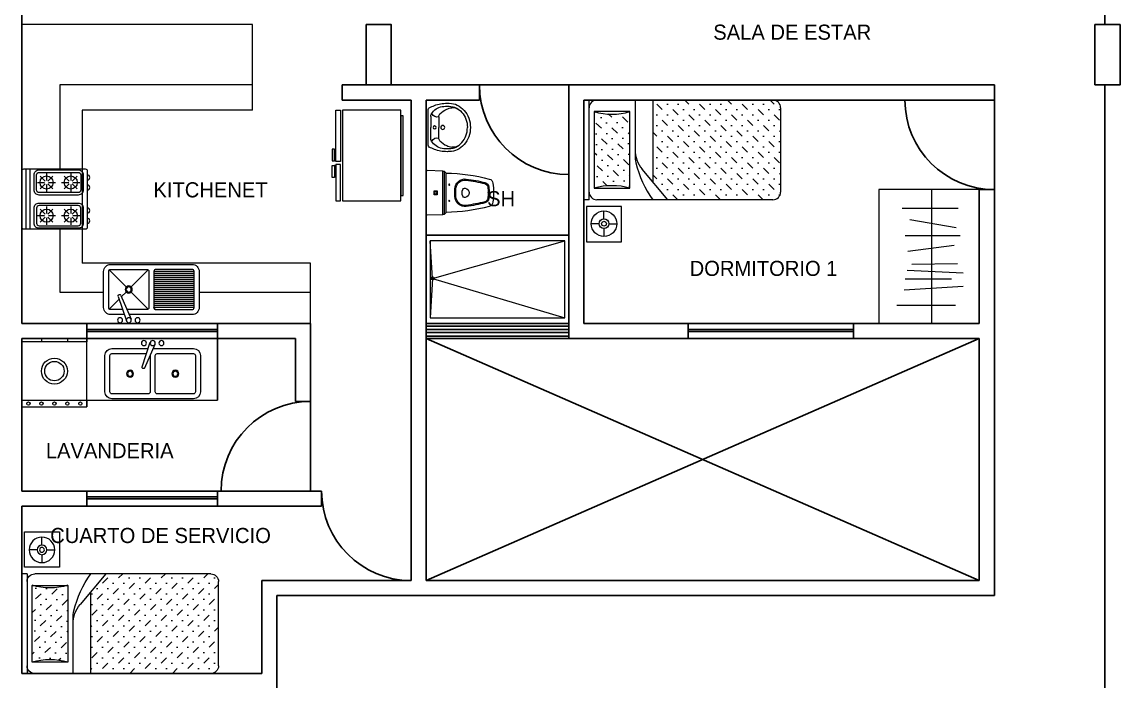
# Model space of a CAD drawing. Header units: metres. Extents: x -525 to 413, y -37 to 272.
# Drawn here: x 94.08 to 105.01, y 49.04 to 55.6 of the extents above; entities that cross this region are included whole.
import ezdxf

# ---------------------------------------------------------------- set-up
doc = ezdxf.new("R2010")
doc.units = ezdxf.units.M
doc.header["$MEASUREMENT"] = 0
doc.layers.get('0').update_dxf_attribs({"color": 254})
for name, color, linetype in [('arboles', 254, 'Continuous'), ('NOFIJO', 254, 'Continuous'), ('PUERTAS', 254, 'Continuous')]:
    doc.layers.add(name, color=color, linetype=linetype)
doc.layers.add('muebles', color=254, linetype='Continuous', lineweight=5)
doc.layers.add('ventanas', color=254, linetype='Continuous', lineweight=30)
doc.styles.get("Standard").update_dxf_attribs({"font": 'HTOWERT.TTF', "height": 0.08})

# ---------------------------------------------------------------- blocks, each defined once
blk = doc.blocks.new('Estufa-p04')
for p, q in [((0.09, 0.3), (0.09, -0.3)), ((0.13, 0.3), (0.13, -0.3)), ((0.231, 0.229), (0.281, 0.179)), ((0.295, 0.255), (0.295, 0.185)), ((0.309, 0.179), (0.359, 0.229)), ((0.471, 0.229), (0.521, 0.179)), ((0.535, 0.255), (0.535, 0.185)), ((0.549, 0.179), (0.599, 0.229)), ((0.205, 0.165), (0.275, 0.165)), ((0.231, 0.101), (0.281, 0.151)), ((0.295, 0.145), (0.295, 0.075)), ((0.309, 0.151), (0.359, 0.101)), ((0.315, 0.165), (0.385, 0.165)), ((0.445, 0.165), (0.515, 0.165)), ((0.471, 0.101), (0.521, 0.151)), ((0.535, 0.145), (0.535, 0.075)), ((0.549, 0.151), (0.599, 0.101)), ((0.555, 0.165), (0.625, 0.165)), ((0.231, -0.101), (0.281, -0.151)), ((0.295, -0.075), (0.295, -0.145)), ((0.309, -0.151), (0.359, -0.101)), ((0.471, -0.101), (0.521, -0.151)), ((0.535, -0.075), (0.535, -0.145)), ((0.549, -0.151), (0.599, -0.101)), ((0.205, -0.165), (0.275, -0.165)), ((0.231, -0.229), (0.281, -0.179)), ((0.295, -0.185), (0.295, -0.255)), ((0.309, -0.179), (0.359, -0.229)), ((0.315, -0.165), (0.385, -0.165)), ((0.445, -0.165), (0.515, -0.165)), ((0.471, -0.229), (0.521, -0.179)), ((0.535, -0.185), (0.535, -0.255)), ((0.549, -0.179), (0.599, -0.229)), ((0.555, -0.165), (0.625, -0.165))]:
    blk.add_line(p, q)
for points in [[(0.7, 0.28), (0.7, -0.28, -0.414214), (0.68, -0.3), (0.07, -0.3, -0.414214), (0.05, -0.28), (0.05, 0.28, -0.414214), (0.07, 0.3), (0.68, 0.3, -0.414214)], [(0.66, 0.24), (0.66, 0.09, -0.414214), (0.61, 0.04), (0.22, 0.04, -0.414214), (0.17, 0.09), (0.17, 0.24, -0.414214), (0.22, 0.29), (0.61, 0.29, -0.414214)], [(0.635, 0.24), (0.635, 0.09, -0.414214), (0.61, 0.065), (0.22, 0.065, -0.414214), (0.195, 0.09), (0.195, 0.24, -0.414214), (0.22, 0.265), (0.61, 0.265, -0.414214)], [(0.66, -0.09), (0.66, -0.24, -0.414214), (0.61, -0.29), (0.22, -0.29, -0.414214), (0.17, -0.24), (0.17, -0.09, -0.414214), (0.22, -0.04), (0.61, -0.04, -0.414214)], [(0.635, -0.24), (0.635, -0.09, 0.414214), (0.61, -0.065), (0.22, -0.065, 0.414214), (0.195, -0.09), (0.195, -0.24, 0.414214), (0.22, -0.265), (0.61, -0.265, 0.414214)]]:
    blk.add_lwpolyline(points, format="xyb", close=True)
for centre in [(0.295, 0.165), (0.535, 0.165), (0.295, -0.165), (0.535, -0.165)]:
    blk.add_circle(centre, 0.065)
for centre in [(0.7, 0.215), (0.7, 0.115), (0.7, -0.115), (0.7, -0.215)]:
    blk.add_arc(centre, 0.025, 270, 90)
blk = doc.blocks.new('fr')
for p, q in [((3287.007, 1591.175), (3287.007, 1590.775)), ((3287.027, 1591.175), (3287.027, 1590.775)), ((3287.047, 1591.175), (3287.047, 1590.775)), ((3287.067, 1591.175), (3287.067, 1590.775)), ((3287.087, 1591.175), (3287.087, 1590.775)), ((3287.107, 1591.175), (3287.107, 1590.775)), ((3287.127, 1591.175), (3287.127, 1590.775)), ((3287.147, 1591.175), (3287.147, 1590.775)), ((3287.167, 1591.175), (3287.167, 1590.775)), ((3287.187, 1591.175), (3287.187, 1590.775)), ((3287.207, 1591.175), (3287.207, 1590.775)), ((3287.227, 1591.175), (3287.227, 1590.775)), ((3287.247, 1591.175), (3287.247, 1590.775)), ((3287.267, 1591.175), (3287.267, 1590.775)), ((3287.287, 1591.175), (3287.287, 1590.775)), ((3287.307, 1591.175), (3287.307, 1590.775)), ((3287.327, 1591.175), (3287.327, 1590.775)), ((3287.347, 1591.175), (3287.347, 1590.775)), ((3287.367, 1591.175), (3287.367, 1590.775)), ((3287.119, 1590.419), (3286.874, 1590.501)), ((3287.129, 1590.446), (3286.892, 1590.548))]:
    blk.add_line(p, q)
for points in [[(3287.007, 1591.225, 0.414214), (3286.937, 1591.155), (3286.937, 1590.529)], [(3286.937, 1590.48), (3286.937, 1590.345, 0.414214), (3287.007, 1590.275), (3287.367, 1590.275, 0.414214), (3287.437, 1590.345), (3287.437, 1591.155, 0.414214), (3287.367, 1591.225), (3287.007, 1591.225)], [(3287.367, 1590.725), (3287.007, 1590.725, 0.414214), (3286.987, 1590.705), (3286.987, 1590.509, 0.414214)], [(3286.987, 1590.465), (3286.987, 1590.345, 0.414214), (3287.007, 1590.325), (3287.367, 1590.325, 0.414214), (3287.387, 1590.345), (3287.387, 1590.705, 0.414214), (3287.367, 1590.725)]]:
    blk.add_lwpolyline(points, format="xyb")
blk.add_lwpolyline([(3287.367, 1590.775), (3287.007, 1590.775, -0.414214), (3286.987, 1590.795), (3286.987, 1591.155, -0.414214), (3287.007, 1591.175), (3287.367, 1591.175, -0.414214), (3287.387, 1591.155), (3287.387, 1590.795, -0.414214)], format="xyb", close=True)
for points in [[(3286.993, 1590.719), (3287.162, 1590.55)], [(3287.381, 1590.719), (3287.212, 1590.55)], [(3287.162, 1590.5), (3287.116, 1590.454)], [(3287.212, 1590.5), (3287.381, 1590.331)], [(3287.092, 1590.43), (3286.993, 1590.331)]]:
    blk.add_lwpolyline(points)
for centre, radius in [((3286.882, 1590.613), 0.025), ((3286.882, 1590.525), 0.025), ((3286.882, 1590.438), 0.025), ((3287.187, 1590.525), 0.035), ((3287.187, 1590.525), 0.025)]:
    blk.add_circle(centre, radius)
for centre, radius, start, end in [((3287.007, 1590.795), 0.02, 180, 270), ((3287.007, 1590.795), 0.02, 180, 270), ((3287.124, 1590.433), 0.0147, 251.3579, 66.779)]:
    blk.add_arc(centre, radius, start, end)
blk = doc.blocks.new('ww')
at = {"layer": 'muebles', "ltscale": 4}
for p, q in [((1737.93, 1442.994), (1737.93, 1442.982)), ((1737.975, 1442.994), (1737.975, 1442.982))]:
    blk.add_line(p, q, dxfattribs=at)
at = {"layer": 'muebles'}
blk.add_lwpolyline([(1737.58, 1443.642), (1738.48, 1443.642), (1738.48, 1443.059), (1737.58, 1443.059)], close=True, dxfattribs=at)
at = {"layer": 'muebles', "ltscale": 4}
for points in [[(1737.633, 1443.665), (1738.425, 1443.665), (1738.425, 1443.642), (1737.633, 1443.642)], [(1737.58, 1443.042), (1737.94, 1443.042), (1737.94, 1442.994), (1737.58, 1442.994)], [(1737.93, 1442.982), (1737.812, 1442.982), (1737.812, 1442.959), (1737.93, 1442.959)], [(1738.48, 1443.042), (1737.968, 1443.042), (1737.968, 1442.994), (1738.48, 1442.994)], [(1737.975, 1442.982), (1738.093, 1442.982), (1738.093, 1442.959), (1737.975, 1442.959)]]:
    blk.add_lwpolyline(points, close=True, dxfattribs=at)
blk = doc.blocks.new('CAMA190X100CM-1MESITA')
at = {"layer": 'muebles'}
h = blk.add_hatch(dxfattribs=at)
h.set_pattern_fill('MUDST', color=256, scale=0.3, angle=406.5404, style=0)
h.set_pattern_definition([(46.54041, (-83.744445, -2.07426), (0.048736945, 0.16046716), [0.075, -0.075, 0, -0.075, 0, -0.075])])
h.paths.add_polyline_path([(0.532, -0.102, -0.142857), (0.532, -0.457), (1.294, -0.457, -0.142857), (1.294, -0.102)])
h = blk.add_hatch(dxfattribs=at)
h.set_pattern_fill('MUDST', color=256, scale=0.3, angle=405, style=0)
h.set_pattern_definition([(45, (-83.744445, -2.07426), (0.05303301, 0.159099026), [0.075, -0.075, 0, -0.075, 0, -0.075])])
h.paths.add_polyline_path([(1.408, -0.686), (0.595, -0.686), (0.417, -0.835), (0.417, -1.88, 0.414214), (0.494, -1.956), (1.332, -1.956, 0.414214), (1.408, -1.88)])
for p, q in [((0.417, 0), (1.408, 0)), ((0.417, -0.051), (0.417, 0)), ((1.408, -0.051), (1.408, 0)), ((0.179, -0.151), (0.179, -0.072)), ((0.417, -0.051), (1.408, -0.051)), ((0.532, -0.102), (0.532, -0.457)), ((1.294, -0.102), (0.532, -0.102)), ((1.294, -0.457), (1.294, -0.102)), ((0.132, -0.199), (0.052, -0.199)), ((0.227, -0.199), (0.306, -0.199)), ((0.417, -1.88), (0.417, -0.127)), ((1.408, -0.127), (1.408, -1.88)), ((0.179, -0.246), (0.179, -0.326)), ((0.532, -0.457), (1.294, -0.457)), ((1.408, -0.508), (0.856, -0.508)), ((0.418, -0.835), (0.721, -0.58)), ((1.408, -0.686), (0.595, -0.686)), ((1.332, -1.956), (0.494, -1.956))]:
    blk.add_line(p, q, dxfattribs=at)
blk.add_lwpolyline([(0, -0.024), (0, -0.374), (0.35, -0.374), (0.35, -0.024)], close=True, dxfattribs=at)
for radius in [0.127, 0.0478, 0.0238]:
    blk.add_circle((0.179, -0.199), radius, dxfattribs=at)
for centre, radius, start, end in [((0.494, -0.127), 0.0762, 90, 180), ((-0.078, -0.279), 0.635, 343.7398, 16.2602), ((1.903, -0.279), 0.635, 163.7398, 196.2602), ((1.332, -0.127), 0.0762, 0, 90), ((1.025, -1.522), 1.034, 103.3928, 126.0202), ((0.917, -0.813), 0.305, 90, 130.1059), ((0.856, -0.813), 0.305, 90, 103.3928), ((0.494, -1.88), 0.0762, 180, 270), ((1.332, -1.88), 0.0762, 270, 0)]:
    blk.add_arc(centre, radius, start, end, dxfattribs=at)
blk = doc.blocks.new('ISS-I-19')
for points in [[(-0.21, 0), (0.21, 0, -0.423114), (0.22, -0.01), (0.215, -0.165), (-0.215, -0.165), (-0.22, -0.01, -0.423114)], [(-0.195, -0.2, 0.063391), (-0.136, -0.629, 0.305778), (-0.094, -0.665, 0.026376), (0, -0.672, 0.026376), (0.094, -0.665, 0.305778), (0.136, -0.629, 0.063391), (0.195, -0.2)], [(0.035, -0.365, 0.191623), (-0.032, -0.365, 0.289538), (-0.044, -0.383), (-0.044, -0.389, 0.888012), (0.046, -0.389), (0.046, -0.383, 0.289538)]]:
    blk.add_lwpolyline(points, format="xyb", close=True)
blk.add_lwpolyline([(0.02, -0.111), (0.02, -0.08), (-0.02, -0.08), (-0.02, -0.111)], close=True)
for points in [[(-0.215, -0.165), (-0.215, -0.18), (0.215, -0.18), (0.215, -0.165)], [(-0.215, -0.18), (-0.195, -0.2)], [(0.215, -0.18), (0.195, -0.2)]]:
    blk.add_lwpolyline(points)
for points in [[(-0.001, -0.627, 0.016864), (0.057, -0.624, 0.321456), (0.101, -0.586, 0.028421), (0.136, -0.4, 0.452707), (0.037, -0.287), (-0.037, -0.287, 0.452707), (-0.136, -0.4, 0.028421), (-0.101, -0.586, 0.321456), (-0.057, -0.624, 0.016864), (0.001, -0.627)], [(-0.001, -0.617, 0.016864), (0.056, -0.614, 0.321456), (0.091, -0.584, 0.028421), (0.126, -0.399, 0.452707), (0.037, -0.297), (-0.037, -0.297, 0.452707), (-0.126, -0.399, 0.028421), (-0.091, -0.584, 0.321456), (-0.056, -0.614, 0.016864), (0.001, -0.617, -0.000262), (0, -0.617, -0.000262), (-0.001, -0.617, 0.000262), (0, -0.617, 0.000262), (0.001, -0.617, -0.000262), (0, -0.617, -0.000262), (-0.001, -0.617, 0.000262), (0, -0.617, 0.000262), (0.001, -0.617)]]:
    blk.add_lwpolyline(points, format="xyb")
for centre, radius in [((0, -0.095), 0.0109), ((-0.08, -0.23), 0.005), ((0.08, -0.23), 0.005)]:
    blk.add_circle(centre, radius)
blk = doc.blocks.new('SAPLS510')
for p, q in [((-0.11, -0.025), (0, -0.025)), ((-0.106, -0.105), (0, -0.105)), ((0.11, -0.025), (0, -0.025)), ((0.106, -0.105), (0, -0.105))]:
    blk.add_line(p, q)
blk.add_lwpolyline([(0.177, 0), (-0.177, 0, 0.27095), (-0.195, -0.01, 0.041198), (-0.218, -0.061, 0.087147), (-0.241, -0.188, 0.014423), (-0.24, -0.21, 0.110985), (-0.222, -0.289, 0.102819), (-0.17, -0.358, 0.093047), (-0.093, -0.404, 0.087147), (0, -0.42, 0.087147), (0.093, -0.404, 0.093047), (0.17, -0.358, 0.102819), (0.222, -0.289, 0.110985), (0.24, -0.21, -0.014423), (0.241, -0.188, 0.087147), (0.218, -0.061, 0.041198), (0.195, -0.01, 0.27095), (0.177, 0)], format="xyb", close=True)
for points in [[(-0.204, -0.123, 0.048163), (-0.211, -0.188, 0.015067), (-0.21, -0.209, 0.042482)], [(-0.21, -0.209, 0.11237), (-0.195, -0.276, 0.102819), (-0.15, -0.336, 0.093047), (-0.083, -0.375, 0.087147), (0, -0.39, 0.087147)], [(-0.134, -0.117, 0.092164), (-0.181, -0.184, 0.064814), (-0.196, -0.235, 0.10564)], [(0.21, -0.209, -0.11237), (0.195, -0.276, -0.102819), (0.15, -0.336, -0.093047), (0.083, -0.375, -0.087147), (0, -0.39, -0.087147)], [(0.134, -0.117, -0.092164), (0.181, -0.184, -0.064814), (0.196, -0.235, -0.10564)], [(0.204, -0.123, -0.048163), (0.211, -0.188, -0.015067), (0.21, -0.209, -0.042482)], [(-0.206, -0.246, 0.000644), (-0.206, -0.247, 0.042482)], [(0.206, -0.246, -0.000644), (0.206, -0.247, -0.042482)]]:
    blk.add_lwpolyline(points, format="xyb")
for centre, radius in [((0, -0.064), 0.015), ((0, -0.145), 0.02)]:
    blk.add_circle(centre, radius)
for centre, radius, start, end in [((-0.06, -0.165), 0.151, 113.6597, 163.6496), ((-0.157, -0.087), 0.0542, 340.1112, 68.7227), ((-0.106, -0.145), 0.04, 90, 134.8157), ((-0.11, -0.05), 0.025, 89.7116, 113.6597), ((-0.11, -0.115), 0.09, 90, 90.4907), ((0.157, -0.087), 0.0542, 111.2773, 199.8888), ((0.106, -0.145), 0.04, 45.1843, 90), ((0.11, -0.05), 0.025, 66.3403, 90.2884), ((0.11, -0.115), 0.09, 89.5093, 90), ((0.06, -0.165), 0.151, 16.3504, 66.3403), ((-0.107, -0.249), 0.09, 170.7122, 213.5016), ((0.107, -0.249), 0.09, 326.4984, 9.2878)]:
    blk.add_arc(centre, radius, start, end)
blk = doc.blocks.new('Tarja-p07')
for p, q in [((-0.475, 0.56), (-0.475, 0.2)), ((0.405, 0.63), (-0.405, 0.63)), ((0.475, 0.2), (0.475, 0.56)), ((-0.106, 0.312), (-0.024, 0.067)), ((-0.079, 0.322), (0.023, 0.085)), ((-0.405, 0.13), (-0.045, 0.13)), ((0.004, 0.13), (0.405, 0.13))]:
    blk.add_line(p, q)
for points in [[(-0.025, 0.197, 0.035735), (-0.025, 0.2), (-0.025, 0.56, 0.414214), (-0.045, 0.58), (-0.405, 0.58, 0.414214), (-0.425, 0.56)], [(-0.425, 0.56), (-0.425, 0.2, 0.414214), (-0.405, 0.18), (-0.062, 0.18, 0.414214)]]:
    blk.add_lwpolyline(points, format="xyb")
blk.add_lwpolyline([(0.025, 0.56), (0.025, 0.2, 0.414214), (0.045, 0.18), (0.405, 0.18, 0.414214), (0.425, 0.2), (0.425, 0.56, 0.414214), (0.405, 0.58), (0.045, 0.58, 0.414214)], format="xyb", close=True)
for centre, radius in [((-0.225, 0.38), 0.035), ((-0.225, 0.38), 0.025), ((0.225, 0.38), 0.035), ((0.225, 0.38), 0.025), ((-0.087, 0.075), 0.025), ((0, 0.075), 0.025), ((0.087, 0.075), 0.025)]:
    blk.add_circle(centre, radius)
for centre, radius, start, end in [((-0.405, 0.56), 0.07, 90, 180), ((0.405, 0.56), 0.07, 360, 90), ((-0.092, 0.316), 0.0147, 23.221, 198.6421), ((-0.405, 0.2), 0.07, 180, 270), ((-0.405, 0.2), 0.02, 180, 270), ((-0.405, 0.2), 0.02, 180, 270), ((0.405, 0.2), 0.07, 270, 360)]:
    blk.add_arc(centre, radius, start, end)
blk = doc.blocks.new('Muko05pl')
at = {"color": 0, "linetype": 'ByBlock'}
for p, q in [((0.35, -0.025), (-0.35, -0.025)), ((-0.35, -0.025), (-0.35, -0.725)), ((0.35, -0.095), (-0.35, -0.095)), ((0.35, -0.725), (0.35, -0.025)), ((-0.35, -0.725), (0.35, -0.725)), ((-0.14, -0.76), (-0.14, -0.725)), ((-0.14, -0.76), (0.14, -0.76)), ((0.14, -0.76), (0.14, -0.725))]:
    blk.add_line(p, q, dxfattribs=at)
for centre, radius in [((-0.28, -0.06), 0.0175), ((-0.14, -0.06), 0.0175), ((0, -0.06), 0.0175), ((0.14, -0.06), 0.0175), ((0.28, -0.06), 0.0175), ((0, -0.41), 0.14), ((0, -0.41), 0.105)]:
    blk.add_circle(centre, radius, dxfattribs=at)

msp = doc.modelspace()

# ---------------------------------------------------------------- linework, layer by layer
at = {"ltscale": 0.02}
for p, q in [((94.08, 52.598), (94.08, 59.621)), ((104.855, 59.469), (104.855, 55.569)), ((97.755, 54.969), (103.755, 54.969)), ((98.632, 54.969), (98.632, 54.819)), ((99.522, 54.969), (99.522, 52.598)), ((103.755, 54.969), (103.755, 49.893)), ((104.855, 54.969), (104.855, 48.969)), ((97.267, 54.819), (97.951, 54.819)), ((97.951, 54.819), (97.951, 50.043)), ((98.101, 54.819), (98.101, 52.598)), ((98.101, 54.819), (98.632, 54.819)), ((99.672, 54.819), (103.755, 54.819)), ((99.672, 54.819), (99.672, 52.598)), ((103.605, 53.93), (103.605, 52.598)), ((103.755, 53.93), (103.605, 53.93)), ((98.101, 53.475), (99.522, 53.475)), ((96.951, 52.598), (94.08, 52.598)), ((94.725, 52.448), (94.725, 52.598)), ((96.025, 52.448), (96.025, 52.598)), ((96.951, 52.598), (96.951, 51.548)), ((99.522, 52.598), (98.101, 52.598)), ((98.101, 52.598), (98.101, 52.448)), ((99.522, 52.598), (99.522, 52.448)), ((103.605, 52.598), (99.672, 52.598)), ((100.71, 52.598), (100.71, 52.448)), ((102.354, 52.598), (102.354, 52.448)), ((94.08, 50.933), (94.08, 52.448)), ((96.801, 52.448), (94.08, 52.448)), ((94.725, 52.416), (94.725, 52.448)), ((96.025, 51.835), (96.025, 52.448)), ((96.801, 52.448), (96.801, 51.823)), ((98.101, 52.448), (98.101, 50.193)), ((98.101, 52.448), (103.605, 52.448)), ((103.605, 52.448), (98.101, 50.043)), ((103.605, 50.043), (98.101, 52.448)), ((103.605, 52.448), (103.605, 50.043)), ((96.951, 51.823), (96.801, 51.823)), ((96.951, 51.548), (96.951, 50.933)), ((97.061, 50.933), (94.08, 50.933)), ((94.725, 50.933), (94.725, 50.783)), ((96.025, 50.933), (96.025, 50.783)), ((94.08, 49.119), (94.08, 50.783)), ((97.061, 50.783), (94.08, 50.783)), ((98.101, 50.043), (98.101, 50.193)), ((97.951, 50.043), (96.466, 50.043)), ((103.605, 50.043), (98.101, 50.043)), ((103.755, 49.893), (96.616, 49.893))]:
    msp.add_line(p, q, dxfattribs=at)
for p, q in [((97.267, 54.969), (97.267, 54.819)), ((97.267, 54.969), (97.505, 54.969)), ((96.951, 51.823), (96.951, 50.933)), ((97.061, 50.933), (97.061, 50.783)), ((96.466, 50.043), (96.466, 49.119)), ((96.616, 49.893), (96.616, 48.969)), ((94.08, 49.119), (96.466, 49.119))]:
    msp.add_line(p, q)
at = {"layer": 'arboles', "ltscale": 0.02}
msp.add_line((94.725, 51.835), (94.725, 51.77), dxfattribs=at)
at = {"layer": 'muebles', "ltscale": 0.02}
for p, q in [((96.373, 55.569), (94.08, 55.569)), ((96.373, 54.719), (96.373, 55.569)), ((96.373, 54.969), (94.457, 54.969)), ((94.457, 54.969), (94.457, 54.135)), ((94.68, 54.719), (94.68, 53.198)), ((96.373, 54.719), (94.68, 54.719)), ((103.605, 53.93), (102.605, 53.93)), ((102.605, 53.93), (102.605, 52.598)), ((103.128, 53.93), (103.128, 52.598)), ((102.839, 53.746), (103.396, 53.746)), ((94.457, 53.535), (94.457, 52.91)), ((102.913, 53.632), (103.376, 53.551)), ((103.416, 53.471), (102.866, 53.471)), ((98.165, 53.047), (98.141, 53.42)), ((98.165, 53.047), (99.482, 53.42)), ((102.893, 53.316), (103.356, 53.377)), ((96.951, 53.198), (94.68, 53.198)), ((96.951, 52.598), (96.951, 53.198)), ((102.886, 53.129), (103.443, 53.102)), ((102.933, 53.189), (103.389, 53.196)), ((98.165, 53.047), (98.141, 52.654)), ((98.165, 53.047), (99.482, 52.654)), ((102.866, 53.042), (103.329, 53.042)), ((94.457, 52.91), (94.893, 52.91)), ((95.843, 52.91), (96.951, 52.91)), ((102.859, 52.934), (103.443, 52.968)), ((102.785, 52.78), (103.369, 52.78))]:
    msp.add_line(p, q, dxfattribs=at)
at = {"layer": 'muebles', "ltscale": 0.2}
msp.add_line((94.725, 51.835), (96.025, 51.835), dxfattribs=at)
at = {"layer": 'muebles', "ltscale": 0.02}
msp.add_lwpolyline([(99.482, 53.42), (98.141, 53.42), (98.141, 52.654), (99.482, 52.654)], close=True, dxfattribs=at)
msp.add_circle((98.165, 53.047), 0.015, dxfattribs=at)
at = {"layer": 'NOFIJO', "ltscale": 0.02}
for points in [[(97.505, 54.969), (97.755, 54.969), (97.755, 55.569), (97.505, 55.569)], [(104.755, 54.969), (105.005, 54.969), (105.005, 55.569), (104.755, 55.569)]]:
    msp.add_lwpolyline(points, close=True, dxfattribs=at)
at = {"layer": 'PUERTAS'}
for centre, start, end in [((99.522, 54.969), 180, 270), ((103.755, 54.819), 180, 270), ((96.951, 50.933), 90, 180), ((97.951, 50.933), 180, 270)]:
    msp.add_arc(centre, 0.89, start, end, dxfattribs=at)
at = {"layer": 'ventanas', "ltscale": 0.2}
for p, q in [((94.725, 52.598), (96.025, 52.598)), ((100.71, 52.598), (102.354, 52.598)), ((94.725, 52.54), (96.025, 52.54)), ((94.725, 52.52), (96.025, 52.52)), ((94.725, 52.448), (96.025, 52.448)), ((100.71, 52.54), (102.354, 52.54)), ((100.71, 52.52), (102.354, 52.52)), ((100.71, 52.448), (102.354, 52.448)), ((94.725, 50.933), (96.025, 50.933)), ((94.725, 50.875), (96.025, 50.875)), ((94.725, 50.855), (96.025, 50.855)), ((94.725, 50.783), (96.025, 50.783))]:
    msp.add_line(p, q, dxfattribs=at)
at = {"layer": 'ventanas'}
for p, q in [((98.101, 52.572), (99.522, 52.572)), ((98.101, 52.537), (99.522, 52.537)), ((98.101, 52.507), (99.522, 52.507)), ((98.101, 52.472), (99.522, 52.472))]:
    msp.add_line(p, q, dxfattribs=at)

# ---------------------------------------------------------------- block references
at = {"layer": 'arboles', "rotation": 90.00000000000001}
msp.add_blockref('CAMA190X100CM-1MESITA', (99.672, 53.411), dxfattribs=at)
at = {"layer": 'arboles', "xscale": -1, "rotation": 90}
msp.add_blockref('CAMA190X100CM-1MESITA', (94.08, 50.527), dxfattribs=at)
at = {"layer": 'muebles', "xscale": -1}
for name, p, rotation in [('SAPLS510', (98.122, 54.547), 90), ('ww', (-1345.791, -1683.761), 270.0000000000171), ('ISS-I-19', (98.101, 53.898), 90), ('fr', (-1495.382, -3234.251), 270)]:
    msp.add_blockref(name, p, dxfattribs=dict(at, rotation=rotation))
at = {"layer": 'muebles', "ltscale": 4, "extrusion": (0, 0, -1), "xscale": -1, "zscale": -1}
msp.add_blockref('Estufa-p04', (-94.03, 53.835), dxfattribs=at)
at = {"layer": 'muebles', "ltscale": 4, "xscale": 0.9216779972810833, "yscale": 0.9216779972810833, "zscale": 0.9216779972810833, "rotation": 180}
msp.add_blockref('Muko05pl', (94.403, 51.747), dxfattribs=at)
at = {"layer": 'muebles', "ltscale": 4, "xscale": -1, "rotation": 180}
msp.add_blockref('Tarja-p07', (95.381, 52.479), dxfattribs=at)

# ---------------------------------------------------------------- texts
at = {"linetype": 'Continuous', "char_height": 0.15, "attachment_point": 1}
for s, insert in [('SALA DE ESTAR', (100.958, 55.569)), ('KITCHENET', (95.388, 54.002)), ('SH', (98.708, 53.914)), ('DORMITORIO 1', (100.723, 53.221)), ('LAVANDERIA', (94.318, 51.409)), ('CUARTO DE SERVICIO', (94.361, 50.566))]:
    msp.add_mtext_dynamic_manual_height_columns(s, width=4.53204, gutter_width=12.5, heights=[0], dxfattribs=dict(at, insert=insert))

doc.saveas('drawing.dxf')
